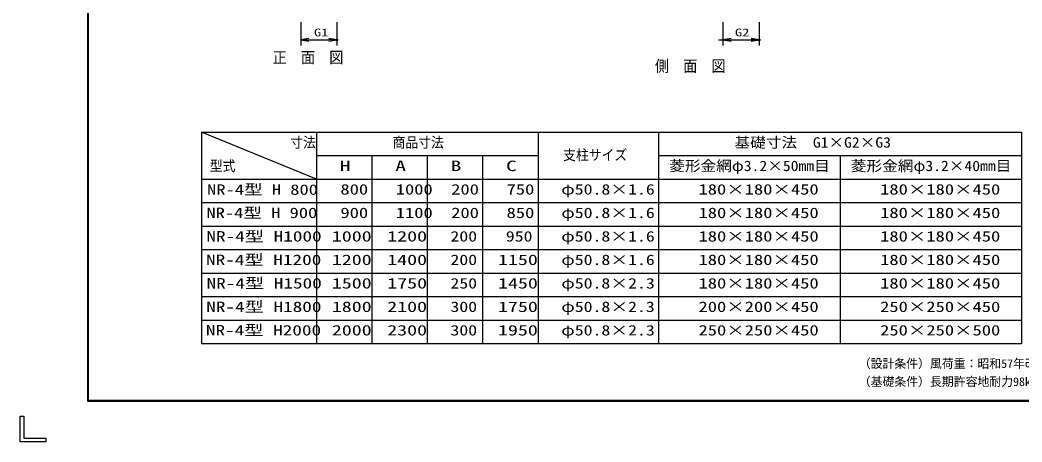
# Model space of a CAD drawing. Units: millimetres, scale not verified. Extents: x -4425 to 4425, y -3150 to 3150.
# Drawn here: x -4425 to 1113, y -3150 to -814 of the extents above; entities that cross this region are included whole.
import ezdxf
from ezdxf.enums import TextEntityAlignment as Align

# ---------------------------------------------------------------- set-up
doc = ezdxf.new("R2010")
doc.units = ezdxf.units.MM
doc.header["$LTSCALE"] = 20
doc.header["$PDMODE"] = 32
doc.header["$PDSIZE"] = 10
for name, color, linetype, lineweight in [('0-0_1', 7, 'Continuous', 25), ('0-2_0', 7, 'Continuous', 25), ('0-4_WAKU', 7, 'Continuous', 25), ('0-7_DEFPOINTS', 7, 'Continuous', 25), ('0-9_D-TTL-TXT', 2, 'Continuous', 25)]:
    doc.layers.add(name, color=color, linetype=linetype, lineweight=lineweight)
doc.styles.add('ＭＳ ゴシック', font='')
doc.styles.get('ＭＳ ゴシック').set_extended_font_data('MS Gothic')

# ---------------------------------------------------------------- blocks, each defined once
blk = doc.blocks.new('DARROWS')
at = {"layer": '0-2_0', "color": 2}
blk.add_line((0, 0), (-19.982, 0), dxfattribs=at)
blk.add_lwpolyline([(-20, -3.333), (0, 0), (-20, 3.333)], dxfattribs=at)

msp = doc.modelspace()

# ---------------------------------------------------------------- linework, layer by layer
at = {"layer": '0-2_0', "color": 1}
for p, q in [((-2873.27, -826.57), (-2873.27, -954.35)), ((-2673.27, -826.57), (-2673.27, -954.35)), ((-539.69, -826.57), (-539.69, -954.35)), ((-339.69, -826.57), (-339.69, -954.35)), ((-539.69, -846.57), (-539.69, -954.35))]:
    msp.add_line(p, q, dxfattribs=at)
at = {"layer": '0-2_0', "color": 2}
for p, q in [((-2828.27, -924.35), (-2718.27, -924.35)), ((-564.69, -924.35), (-349.69, -924.35)), ((-494.69, -924.35), (-384.69, -924.35))]:
    msp.add_line(p, q, dxfattribs=at)
at = {"layer": '0-4_WAKU'}
for p, q in [((-4048.09, -2923), (-4048.09, 2923)), ((-3422.41, -1434.96), (1111.09, -1434.96)), ((-3422.41, -1434.96), (-3422.41, -2604.96)), ((-2786.37, -1694.96), (-3422.41, -1434.96)), ((-2786.37, -1434.96), (-2786.37, -2604.96)), ((-1561.81, -1434.96), (-1561.81, -2604.96)), ((-896.48, -1434.96), (-896.48, -2604.96)), ((1111.09, -1434.96), (1111.09, -2604.96)), ((-2786.37, -1564.96), (-1561.81, -1564.96)), ((-2480.23, -1564.96), (-2480.23, -2604.96)), ((-2174.09, -1564.96), (-2174.09, -2604.96)), ((-1867.95, -1564.96), (-1867.95, -2604.96)), ((-896.48, -1564.96), (1111.09, -1564.96)), ((107.31, -1564.96), (107.31, -2604.96)), ((-3422.41, -1694.96), (1111.09, -1694.96)), ((-3422.41, -1824.96), (1111.09, -1824.96)), ((-3422.41, -1954.96), (1111.09, -1954.96)), ((-3422.41, -2084.96), (1111.09, -2084.96)), ((-3422.41, -2214.96), (1111.09, -2214.96)), ((-3422.41, -2344.96), (1111.09, -2344.96)), ((-3422.41, -2474.96), (1111.09, -2474.96)), ((-3422.41, -2604.96), (1111.09, -2604.96)), ((-4403.6, -3006.75), (-4403.6, -3128.51)), ((-4281.84, -3150), (-4425.09, -3150))]:
    msp.add_line(p, q, dxfattribs=at)
msp.add_lwpolyline([(-4050.09, 2925), (4199.91, 2925), (4199.91, -2925), (-4050.09, -2925)], close=True, dxfattribs=at)
for points in [[(4197.91, 2923), (4197.91, -2923), (-4048.09, -2923)], [(4195.91, 2921), (4195.91, -2921), (-4046.09, -2921)], [(-4046.09, -2921), (-4046.09, 2921), (4195.91, 2921)], [(-4425.09, -3150), (-4425.09, -3006.75), (-4403.6, -3006.75)], [(-4403.6, -3128.51), (-4281.84, -3128.51), (-4281.84, -3150)]]:
    msp.add_lwpolyline(points, dxfattribs=at)
at = {"layer": '0-7_DEFPOINTS'}
for p in [(-2673.27, -924.35), (-339.69, -924.35)]:
    msp.add_point(p, dxfattribs=at)

# ---------------------------------------------------------------- block references
at = {"layer": '0-2_0', "xscale": 2.25, "yscale": 2.25, "rotation": 180}
for p in [(-2873.27, -924.35), (-539.69, -924.35)]:
    msp.add_blockref('DARROWS', p, dxfattribs=at)
at = {"layer": '0-2_0', "xscale": 2.25, "yscale": 2.25}
for p in [(-2673.27, -924.35), (-339.69, -924.35)]:
    msp.add_blockref('DARROWS', p, dxfattribs=at)

# ---------------------------------------------------------------- texts
at = {"layer": '0-0_1', "color": 4, "style": 'ＭＳ ゴシック', "width": 0.9}
for s, p in [('正\u3000面\u3000図', (-3028.43, -1072.46)), ('側\u3000面\u3000図', (-915.76, -1119.72))]:
    msp.add_text(s, height=63.64, dxfattribs=at).set_placement(p, align=Align.BOTTOM_LEFT)
at = {"layer": '0-2_0', "color": 3, "style": 'ＭＳ ゴシック', "width": 1.35}
for s, p in [('G1', (-2800.27, -917.67)), ('G2', (-473.44, -917.67))]:
    msp.add_text(s, height=43.26, dxfattribs=at).set_placement(p, align=Align.BOTTOM_LEFT)
at = {"layer": '0-4_WAKU', "style": 'ＭＳ ゴシック'}
for s, height, width, p in [('寸法', 57.77, 0.9, (-2931.15, -1537.73)), ('商品寸法', 57.77, 0.9, (-2365.96, -1537.73)), ('基礎寸法\u3000G1×G2×G3', 57.73, 1.1, (-476.06, -1537.73)), ('支柱サイズ', 57.77, 0.9, (-1423.65, -1607.05)), ('型式', 57.77, 0.9, (-3376.46, -1667.73)), ('H', 57.77, 1.5, (-2657.04, -1667.73)), ('A', 57.77, 1.5, (-2350.9, -1667.73)), ('B', 57.77, 1.5, (-2044.76, -1667.73)), ('C', 57.77, 1.5, (-1738.62, -1667.73)), ('菱形金網φ3.2×50mm目', 57.73, 1.1, (-836.82, -1667.73)), ('菱形金網φ3.2×40mm目', 57.73, 1.1, (166.96, -1667.73)), ('NR-4型 H 800', 57.73, 1.3, (-3391.34, -1799.01)), ('\u3000800', 57.77, 1.3, (-2756.58, -1797.73)), ('  1000', 57.73, 1.3, (-2450.44, -1797.73)), ('\u3000200', 57.77, 1.3, (-2144.3, -1797.73)), ('\u3000750', 57.77, 1.3, (-1838.16, -1797.73)), ('\u3000φ50.8×1.6', 57.77, 1.25, (-1532.02, -1797.73)), ('\u3000180×180×450', 57.77, 1.3, (-777.24, -1797.73)), ('\u3000180×180×450', 57.77, 1.3, (226.54, -1797.73)), ('NR-4型 H 900', 57.73, 1.3, (-3394.93, -1927.73)), ('\u3000900', 57.77, 1.3, (-2756.58, -1927.73)), ('  1100', 57.73, 1.3, (-2450.44, -1927.73)), ('\u3000200', 57.77, 1.3, (-2144.3, -1927.73)), ('\u3000850', 57.77, 1.3, (-1838.16, -1927.73)), ('\u3000φ50.8×1.6', 57.77, 1.25, (-1532.02, -1927.73)), ('\u3000180×180×450', 57.77, 1.3, (-777.24, -1927.73)), ('\u3000180×180×450', 57.77, 1.3, (226.54, -1927.73)), ('NR-4型 H1000', 57.77, 1.35, (-3394.93, -2057.73)), (' 1000', 57.77, 1.4, (-2756.58, -2057.73)), (' 1200', 57.77, 1.4, (-2450.44, -2057.73)), ('  200', 57.77, 1.25, (-2144.3, -2057.73)), ('  950', 57.77, 1.25, (-1838.16, -2057.73)), ('\u3000φ50.8×1.6', 57.77, 1.25, (-1532.02, -2057.73)), ('\u3000180×180×450', 57.77, 1.3, (-777.24, -2057.73)), ('\u3000180×180×450', 57.77, 1.3, (226.54, -2057.73)), ('NR-4型 H1200', 57.77, 1.35, (-3396.73, -2187.73)), (' 1200', 57.77, 1.4, (-2756.58, -2187.73)), (' 1400', 57.77, 1.4, (-2450.44, -2187.73)), ('  200', 57.77, 1.25, (-2144.3, -2187.73)), (' 1150', 57.77, 1.4, (-1838.16, -2187.73)), ('\u3000φ50.8×1.6', 57.77, 1.25, (-1532.02, -2187.73)), ('\u3000180×180×450', 57.77, 1.3, (-777.24, -2187.73)), ('\u3000180×180×450', 57.77, 1.3, (226.54, -2187.73)), ('NR-4型 H1500', 57.77, 1.35, (-3394.1, -2317.73)), (' 1500', 57.77, 1.4, (-2756.58, -2317.73)), (' 1750', 57.77, 1.4, (-2450.44, -2317.73)), ('  250', 57.77, 1.25, (-2144.3, -2317.73)), (' 1450', 57.77, 1.4, (-1838.16, -2317.73)), ('\u3000φ50.8×2.3', 57.77, 1.25, (-1532.02, -2317.73)), ('\u3000180×180×450', 57.77, 1.3, (-777.24, -2317.73)), ('\u3000180×180×450', 57.77, 1.3, (226.54, -2317.73)), ('NR-4型 H1800', 57.77, 1.35, (-3395.91, -2447.73)), (' 1800', 57.77, 1.4, (-2756.58, -2447.73)), (' 2100', 57.77, 1.4, (-2450.44, -2447.73)), ('  300', 57.77, 1.25, (-2144.3, -2447.73)), (' 1750', 57.77, 1.4, (-1838.16, -2447.73)), ('\u3000φ50.8×2.3', 57.77, 1.25, (-1532.02, -2447.73)), ('\u3000200×200×450', 57.77, 1.3, (-777.24, -2447.73)), ('\u3000250×250×450', 57.77, 1.3, (226.54, -2447.73)), ('NR-4型 H2000', 57.77, 1.35, (-3397.72, -2577.73)), (' 2000', 57.77, 1.4, (-2756.58, -2577.73)), (' 2300', 57.77, 1.4, (-2450.44, -2577.73)), ('  300', 57.77, 1.25, (-2144.3, -2577.73)), (' 1950', 57.77, 1.4, (-1838.16, -2577.73)), ('\u3000φ50.8×2.3', 57.77, 1.25, (-1532.02, -2577.73)), ('\u3000250×250×450', 57.77, 1.3, (-777.24, -2577.73)), ('\u3000250×250×500', 57.77, 1.3, (226.54, -2577.73))]:
    msp.add_text(s, height=height, dxfattribs=dict(at, width=width)).set_placement(p, align=Align.BOTTOM_LEFT)
at = {"layer": '0-9_D-TTL-TXT', "color": 7, "style": 'ＭＳ ゴシック'}
for s, p in [('（設計条件）風荷重：昭和57年改正 建築基準法・同施行令に基づく風圧力に準拠。', (210.86, -2754.6)), ('（基礎条件）長期許容地耐力98kN/㎡の場合。', (210.86, -2854.6))]:
    msp.add_text(s, height=48.11, dxfattribs=at).set_placement(p, align=Align.BOTTOM_LEFT)

doc.saveas('drawing.dxf')
